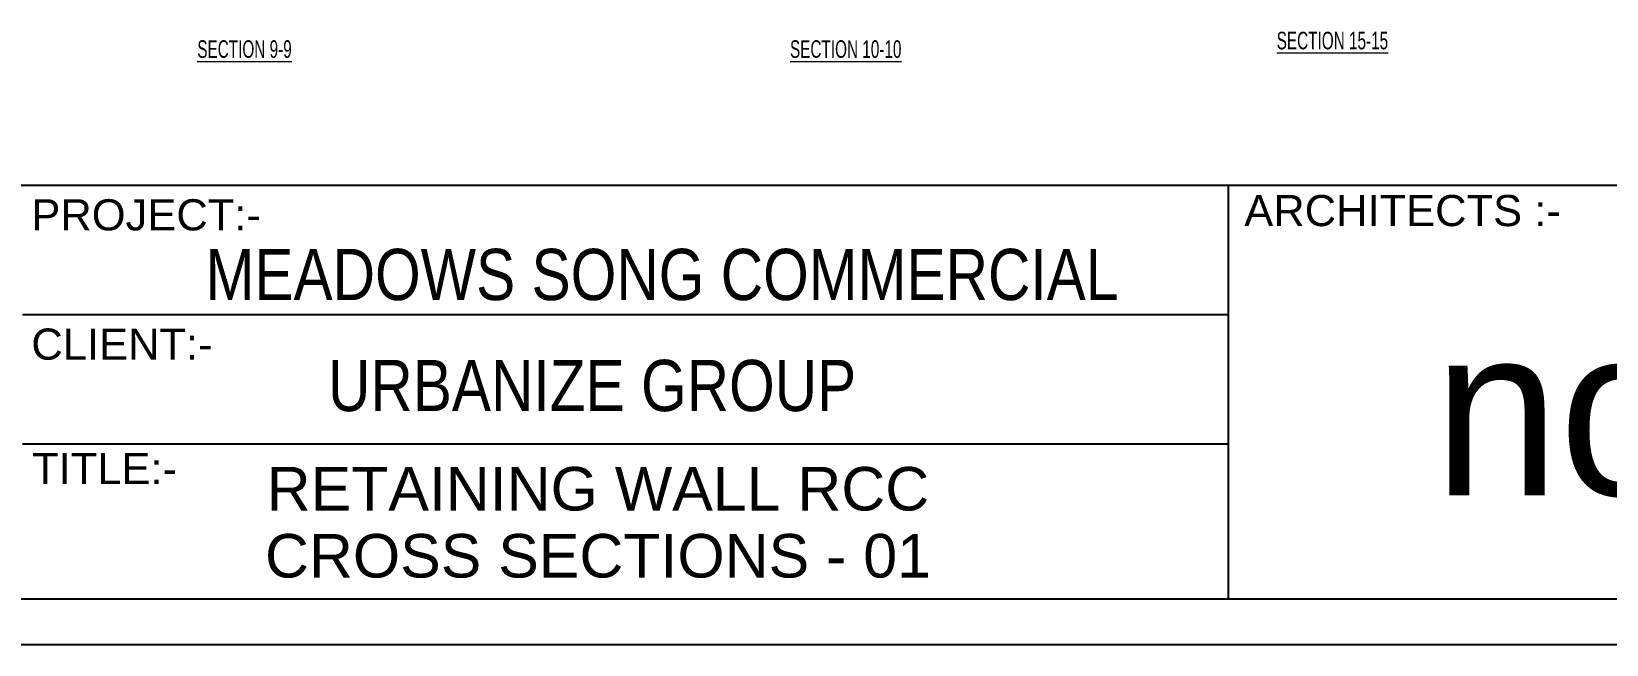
# Model space of a CAD drawing. Extents: x 1878645 to 3043969, y -1160829 to -603973.
# Drawn here: x 2189143 to 2198106, y -726212 to -722723 of the extents above; entities that cross this region are included whole.
import ezdxf

# ---------------------------------------------------------------- set-up
doc = ezdxf.new("R2010")
doc.units = 0
doc.header["$LTSCALE"] = 100
doc.linetypes.add('CONTINOUS', pattern=[0])
doc.layers.add('A-ANNO-TEXT', color=8, linetype='Continuous')
doc.layers.add('COLUMN-NO', color=7, linetype='Continuous')
doc.layers.add('STR-DIM', color=1, linetype='CONTINOUS', lineweight=5)
doc.styles.add('ARIAL', font='arial.ttf')
doc.styles.add('DIM-1', font='ARIALN.TTF')
doc.styles.add('SOBHA', font='swisscl.ttf')
doc.styles.get("Standard").update_dxf_attribs({"font": 'verdana.ttf'})
doc.styles.add('Style-font003', font='arial.ttf')

msp = doc.modelspace()

# ---------------------------------------------------------------- linework, layer by layer
for p, q in [((2205816.24204, -723600.20827), (2178129.30362, -723600.20827)), ((2195955.80217, -725951.39689), (2195955.80217, -723605.23855)), ((2195955.80217, -724336.02507), (2189091.69184, -724336.02507)), ((2195955.80217, -725071.84186), (2189091.69184, -725071.84186)), ((2177878.51614, -725951.39689), (2205816.24204, -725951.39689))]:
    msp.add_line(p, q)
at = {"color": 35}
msp.add_line((2177617.69715, -726212.21588), (2206067.02953, -726212.21588), dxfattribs=at)

# ---------------------------------------------------------------- texts
at = {"style": 'ARIAL'}
for s, p in [('RETAINING WALL RCC ', (2190481.31633, -725449.66316)), ('CROSS SECTIONS - 01', (2190471.75151, -725831.1121))]:
    msp.add_text(s, height=247.855297, dxfattribs=at).set_placement(p)
at = {"layer": 'A-ANNO-TEXT', "style": 'DIM-1'}
for s, p in [('MEADOWS SONG COMMERCIAL ', (2190133.03208, -724252.13779)), ('URBANIZE GROUP', (2190830.36119, -724884.04494))]:
    msp.add_text(s, height=291.6, dxfattribs=at).set_placement(p)
at = {"layer": 'A-ANNO-TEXT', "insert": (2197122.81324, -724402.87003), "char_height": 960.3810306, "width": 35594.06628, "attachment_point": 1}
msp.add_mtext('\\pxql;{\\fNiagara Solid|b0|i0|c0|p82;\\C251;n\\C252;otio\\C251;n}', dxfattribs=at)
at = {"layer": 'COLUMN-NO', "style": 'Style-font003'}
for s, height, p in [('PROJECT:-', 177.193529, (2189142.00062, -723855.41842)), ('ARCHITECTS :- ', 177.1935287, (2196044.76868, -723831.04258)), ('CLIENT:-', 177.193529, (2189142.00062, -724591.23521)), ('TITLE:-', 177.193529, (2189146.10364, -725299.35872))]:
    msp.add_text(s, height=height, dxfattribs=at).set_placement(p)
at = {"layer": 'STR-DIM', "color": 30, "style": 'SOBHA', "width": 0.85}
for s, p in [('%%USECTION 15-15', (2196229.34517, -722824.9045)), ('%%USECTION 9-9', (2190086.41082, -722873.43662)), ('%%USECTION 10-10', (2193459.54208, -722873.43662))]:
    msp.add_text(s, height=100, dxfattribs=at).set_placement(p)

doc.saveas('drawing.dxf')
